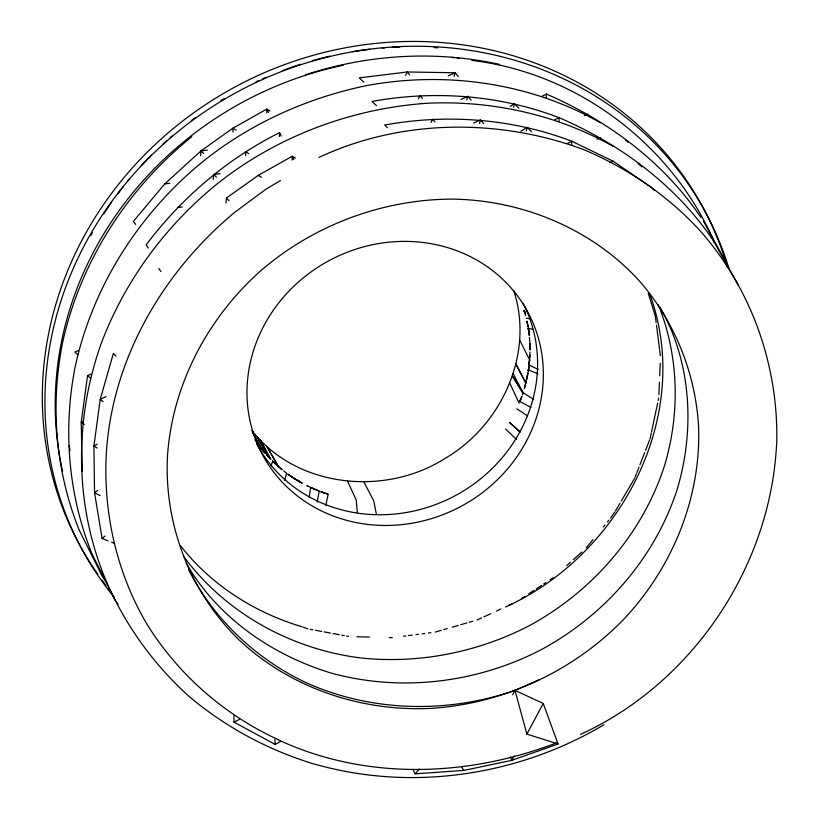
<?xml version="1.0" encoding="UTF-8"?>
<svg xmlns="http://www.w3.org/2000/svg" width="819" height="819" viewBox="0 0 819 819"><rect width="100%" height="100%" fill="white"/><g stroke="black" fill="none" stroke-linecap="round" stroke-linejoin="round"><path stroke-width="1.23" d="M529.289 362.756L529.094 365.1L538.175 369.318M529.985 348.403L530.026 349.979M529.821 354.893L529.75 357.821L529.965 352.027M546.242 97.881L546.355 94.052C607.565 120.475 663.37 161.65 700.859 217.363M558.937 121.458L559.049 117.639C499.59 94.984 434.439 90.09 371.959 101.454L376.525 105.692M571.631 145.035L571.754 141.216C512.284 118.56 447.133 113.667 384.654 125.031L387.397 127.58M266.718 112.868L266.861 109.081L270.045 111.005M279.412 136.445L279.555 132.658C226.955 158.947 181.449 197.993 146.12 244.891L148.341 248.014M292.107 160.033L292.26 156.234L295.444 158.169M529.995 349.17L529.873 343.171L529.995 349.17L529.944 347.481M658.875 394.604L659.418 382.238M659.694 375.901L660.247 363.216M251.761 430.323C296.447 487.919 384.961 496.693 444.901 458.517C501.238 425.86 534.582 353.931 513.748 290.663M525.245 313.974L524.14 310.381L525.245 313.974L524.14 310.381L524.744 312.5M519.881 401.535L520.434 400.051L519.881 401.535L530.855 407.381M529.422 337.459L529.78 341.707M527.631 374.631L524.836 386.937L527.631 374.631L526.863 378.583M529.094 365.1L529.647 359.172L529.217 363.769L529.576 359.858L519.615 339.895M529.279 363.226L529.576 359.858M528.746 367.608L528.327 370.7L529.074 365.305L528.235 371.181L528.429 369.922L537.899 373.751M200.542 155.764L201.054 150.85L232.852 128.214L266.861 109.081L268.468 112.5M213.237 179.351L213.749 174.427L220.055 173.72M225.931 202.928L226.443 198.003L258.251 175.379L292.26 156.234L293.867 159.664M529.115 364.721L529.279 363.39M91.042 374.099L87.541 375.645L81.224 422.389L82.258 471.621M528.327 370.7L528.429 369.993M309.172 497.45L310.616 487.387L308.19 486.302M527.866 373.403L528.02 372.717L527.712 374.15L527.958 373.003M319.267 491.062L317.096 502.18M325.819 505.354L328.194 494.226M650.02 438.923L651.269 433.087M651.535 431.838L657.657 403.091M658.189 400.593L658.732 398.095M513.615 107.402L514.475 103.747L518.908 108.303M526.32 130.979L527.17 127.334L531.603 131.879M525.788 383.046L515.816 363.882L525.778 383.016L526.566 380.108M524.334 388.615L524.723 387.448M284.684 480.415L286.63 473.167M454.095 76.392L455.077 72.758L407.248 71.98L359.265 77.877L363.831 82.105M466.799 99.979L467.782 96.335L471.038 100.143M479.494 123.556L480.477 119.912L483.742 123.72M533.671 399.488L523.034 392.608L522.481 394.656L523.054 392.639L513.063 373.536M271.028 465.929L272.655 461.169L282.135 469.768L276.515 464.977M522.901 393.161L512.346 375.849L522.972 392.895M520.403 400.174L521.908 396.12L520.188 400.696L521.16 398.095M635.094 477.149L636.435 473.71M636.865 472.604L639.015 467.106M639.874 464.905L644.696 452.559M645.587 450.286L649.58 440.059M405.61 75.338L407.248 71.98L409.684 74.846M418.304 98.915L419.942 95.557L422.379 98.423M430.999 122.502L432.637 119.144L435.084 122.011M543.232 703.449L558.046 743.99L526.873 734.1L543.232 703.449L514.956 690.366C446.928 713.933 370.475 712.059 304.719 682.063C255.129 658.138 213.513 618.724 188.513 569.522M512.592 694.799L514.956 690.366L539.056 679.729M514.25 756.009L511.721 760.39L463.759 770.423L415.141 773.863L412.94 769.338M614.936 511.855L610.585 518.11M615.571 510.769L620.024 503.194M621.293 501.023L634.643 478.286M268.038 456.439L257.309 436.793L268.038 456.439L270.075 458.609L260.36 440.131L270.874 459.459L266.308 454.576M586.199 547.891L592.966 539.629M603.378 526.914L604.975 524.959M607.381 522.02L608.978 520.065M207.361 150.133L201.054 150.85L164.773 183.876L133.415 221.314L135.647 224.437M415.141 773.863L419.277 769.051M191.81 136.681C127.416 188.585 80.364 261.537 62.613 342.547C50.113 405.108 55.405 470.72 79.187 530.016L102.385 576.556L106.859 582.79M566.738 565.581L570.515 562.182M573.341 559.633L581.848 551.996M108.067 540.857L102.109 538.533L104.965 536.056M97.615 490.479L94.543 492.731L102.109 538.533M521.396 598.658L524.58 596.56M528.828 593.765L534.142 590.274M536.271 588.871L541.574 585.38M543.703 583.988L545.823 582.585M550.081 579.791L553.265 577.692M510.268 106.368L514.475 103.747M520.864 131.255L527.17 127.334M233.927 715.837L233.978 722.143L275.348 744.512L280.733 741.246M280.487 180.518L265.929 189.22L234.951 212.131C162.827 271.857 112.039 359.162 106.306 453.665C103.184 513.278 116.728 573.392 147.369 624.846C178.911 675.44 225.44 715.693 279.658 740.356L280.804 740.99C367.598 780.558 468.202 776.647 556.193 743.007M83.446 421.181L81.224 422.389L84.439 424.457M97.256 444.154L93.919 445.976L94.543 492.731L100.133 495.587M542.004 96.304L546.355 94.052M554.698 119.881L559.049 117.639C620.259 144.052 676.064 185.227 713.564 240.94L738.339 285.258M567.403 143.468L571.754 141.216L613.277 161.282L650.9 187.09L654.555 190.54M603.941 724.754C518.488 775.511 413.032 791.512 316.973 764.751L314.926 764.291C268.632 750.306 225.532 727.303 188.605 696.027C153.399 664.137 125.327 625.184 106.419 581.592L104.586 577.18C74.386 502.774 74.375 418.181 101.443 342.864C125.031 280.62 165.581 225.727 217.199 183.835C277.272 136.149 351.842 108.231 428.265 103.184C492.465 100.44 557.094 114.701 613.175 146.355M233.978 722.143L239.578 719.348M580.446 734.408C691.574 683.711 769.573 568.376 776.453 446.498L776.678 444.441C779.053 366.165 751.269 287.971 699.016 229.504C666.625 194.738 626.955 167.782 583.22 149.416C498.607 118.151 400.993 118.909 318.888 157.453M477.067 619.993L481.613 617.895M483.886 616.85L490.714 613.707M496.396 611.087L500.952 608.988M508.855 605.343L512.244 603.787M448.28 75.85L455.077 72.758L458.343 76.556M460.974 99.427L467.782 96.335M473.679 123.004L480.477 119.912M505.497 606.981C619.973 555.538 694.399 415.837 649.743 294.011M78.348 350.522L74.846 352.057L77.692 354.566M106.081 396.662L100.246 399.222L93.919 445.976L97.144 448.044M584.336 115.52L587.888 114.117M597.031 139.107L600.583 137.694M609.725 162.684L613.277 161.282M558.046 743.99L511.721 760.39L510.503 756.848M435.217 632.084L441.277 630.333M443.693 629.637L447.328 628.582M452.17 627.18L458.231 625.44M460.657 624.733L466.707 622.983M469.133 622.286L472.768 621.232M305.528 74.764C367.997 54.423 435.38 50.184 499.641 64.425M403.521 636.209L406.009 635.882M408.497 635.554L412.233 635.073M415.97 634.582L418.458 634.264M422.194 633.773L424.682 633.456M428.419 632.964L430.907 632.647M164.773 183.876L169.697 183.354M177.467 207.453L182.391 206.941M356.961 636.762L369.42 637.08M389.373 637.581L392.321 637.663M526.279 318.284L530.016 318.714M452.149 57.371L454.606 57.75M457.074 58.129L459.531 58.507M471.846 60.411C575.378 72.676 668.519 141.892 711.895 236.527M310.35 629.33L312.858 629.791M315.366 630.261L321.652 631.418M324.16 631.889L330.436 633.056M332.954 633.517L339.23 634.684M341.748 635.145L344.256 635.605M346.509 636.025L348.484 636.394M322.143 492.168L320.802 491.738L327.876 494.133L321.263 491.881M528.91 332.616L529.248 335.34L528.327 328.286L533.128 329.453M297.707 480.579L299.897 481.91L294.216 478.491L298.863 481.296M322.42 492.26L324.15 492.864M301.842 626.709C254.494 612.632 210.933 584.838 180.436 545.71M303.04 627.139L307.831 628.859M313.851 488.943L310.718 487.448L318.898 490.929L312.889 488.472M111.64 542.25L114.015 543.181M294.216 478.491L302.262 483.2L300.563 482.319M600.481 122.778C530.026 82.709 445.812 70.895 366.462 85.616C307.627 97.87 251.668 122.84 204.504 160.258C140.11 212.162 93.059 285.114 75.307 366.134C62.817 428.695 68.1 494.307 91.882 553.603L115.09 600.143L118.069 604.289M289.373 475.163L288.585 474.651L294.093 478.388L287.981 474.211L294.093 478.388M236.107 130.088L232.852 128.214L233.057 132.002M248.802 153.665L245.546 151.791L245.751 155.579M258.251 175.379L261.496 177.252M299.426 481.664L298.7 481.193L299.897 481.91L298.546 481.122M298.659 481.193L300.46 482.278M516.82 408.855L527.385 415.796M289.629 475.378L288.585 474.651L289.107 475.02M278.245 466.41L266.84 446.345L278.245 466.4L277.406 465.704M257.197 443.018L255.211 439.957L257.514 443.437M283.712 470.945L285.974 472.686M87.541 375.645L90.397 378.153M103.092 401.73L100.246 399.222L113.37 353.439L115.94 356.183M519.799 432.033L509.664 422.461L519.932 431.818M509.664 422.461L519.86 431.93M625.501 139.926L628.245 142.516M638.206 163.513L641.861 166.953M505.579 429.013L516.554 439.516M261.773 449.099L262.807 450.368L260.514 447.42M201.054 150.85L203.675 153.542M213.749 174.427L216.37 177.119M226.443 198.003L229.064 200.706M261.66 449.007L265.274 453.286L261.435 448.71M267.014 455.333L268.028 456.408L257.309 436.793M183.743 556.541C225.624 613.216 291.39 649.375 360.995 657.974C418.959 664.045 477.927 652.364 529.586 625.532C592.383 591.318 642.362 534.111 664.485 465.786C680.098 413.912 678.931 357.463 659.162 306.859L658.036 304.648M262.971 450.552L261.558 448.873L264.056 451.873L262.336 449.795L262.807 450.368M158.814 268.478L161.036 271.601M255.211 439.957L256.357 441.738M461.803 767.188L463.759 770.423M186.128 563.032C217.291 617.485 272.287 655.364 331.726 673.228C401.853 692.342 478.081 682.77 542.28 649.109C605.077 614.895 655.067 557.688 677.18 489.363C695.044 429.494 691.533 361.937 659.95 307.207M703.541 221.335L725.644 261.681M260.36 440.131L270.106 458.66M363.8 481.787L373.72 500.798L376.412 514.342M524.375 311.23L524.713 312.264M527.231 322.389L528.06 326.812L526.986 321.099L527.262 322.532M509.694 383.016L519.185 403.235M279.555 132.658L281.173 136.087M347.512 481.122L356.214 499.948L357.34 512.581M712.315 237.694L713.994 242.352M648.239 293.253L655.364 316.349L656.162 322.614M524.14 310.381L524.672 312.1M514.956 690.366L526.873 734.1M527.815 325.532L528.06 326.812M69.154 445.567L69.973 450.511M528.327 328.286L529.105 334.203L528.327 328.286L529.105 334.203L528.572 330.323M656.48 325.123L659.51 348.945M659.664 350.071L660.38 355.743M274.815 739.567L275.348 744.512M529.903 345.987L529.873 343.171M523.402 303.921A150.624 139.455 -28.3 0 1 453.828 496.406A150.624 139.455 -28.3 0 1 256.511 443.611M90.755 235.739A345.557 319.932 -28.3 0 1 92.363 232.842M103.788 213.923A345.557 319.932 -28.3 0 1 111.241 202.887M117.772 193.898A345.557 319.932 -28.3 0 1 123.208 186.834M128.112 180.764A345.557 319.932 -28.3 0 1 129.535 179.044M141.349 165.612A345.557 319.932 -28.3 0 1 151.443 155.119M163.145 143.929A345.557 319.932 -28.3 0 1 166.687 140.745M170.26 137.592A345.557 319.932 -28.3 0 1 172.072 136.036M191.646 120.383A345.557 319.932 -28.3 0 1 195.495 117.547M220.833 100.686A345.557 319.932 -28.3 0 1 224.048 98.761M255.978 81.828A345.557 319.932 -28.3 0 1 258.231 80.774M262.776 78.716A345.557 319.932 -28.3 0 1 266.195 77.211M282.606 70.557A345.557 319.932 -28.3 0 1 300.593 64.281M312.745 60.616A345.557 319.932 -28.3 0 1 329.934 56.194M352.252 51.751A345.557 319.932 -28.3 0 1 369.727 49.273M382.238 48.034A345.557 319.932 -28.3 0 1 384.746 47.84M392.26 47.359A345.557 319.932 -28.3 0 1 399.785 47.031M434.183 47.594A345.557 319.932 -28.3 0 1 437.827 47.85M62.613 471.386A345.557 319.932 -28.3 0 1 343.11 65.274M114.25 597.297A354.412 328.143 -28.3 0 1 238.687 91.206A354.412 328.143 -28.3 0 1 728.777 267.977M97.881 574.354A354.412 328.143 -28.3 0 1 248.761 79.893A354.412 328.143 -28.3 0 1 727.231 266.646M110.934 591.605A354.412 328.143 -28.3 0 1 108.088 588.042M105.979 585.35A354.412 328.143 -28.3 0 1 101.873 579.893M698.617 427.62C700.89 498.484 672.071 568.017 623.709 619.338C572.962 671.549 503.122 703.93 430.405 708.404C360.606 711.619 289.731 687.827 238.677 639.526C189.762 591.942 163.728 523.495 167.537 455.456C172.522 384.285 207.954 317.475 261.128 270.444C314.005 224.949 382.842 199.232 452.61 199.109C522.184 200.174 591.113 228.491 638.503 279.985C674.569 320.761 695.771 373.3 698.617 427.62M261.486 448.73L252.395 431.859L261.486 448.73M277.999 466.206L278.48 466.574L277.938 466.165M307.883 486.148L307.043 485.78L307.883 486.148M275.43 463.902L272.655 461.169L275.43 463.902M525.481 314.906L525.563 315.407L525.481 314.906M529.975 348.474L529.883 346.529L529.965 348.444M385.493 525.47A150.624 139.455 -28.3 0 0 528.071 312.541A150.624 139.455 -28.3 0 0 271.949 312.274A150.624 139.455 -28.3 0 0 385.493 525.47"/></g></svg>
